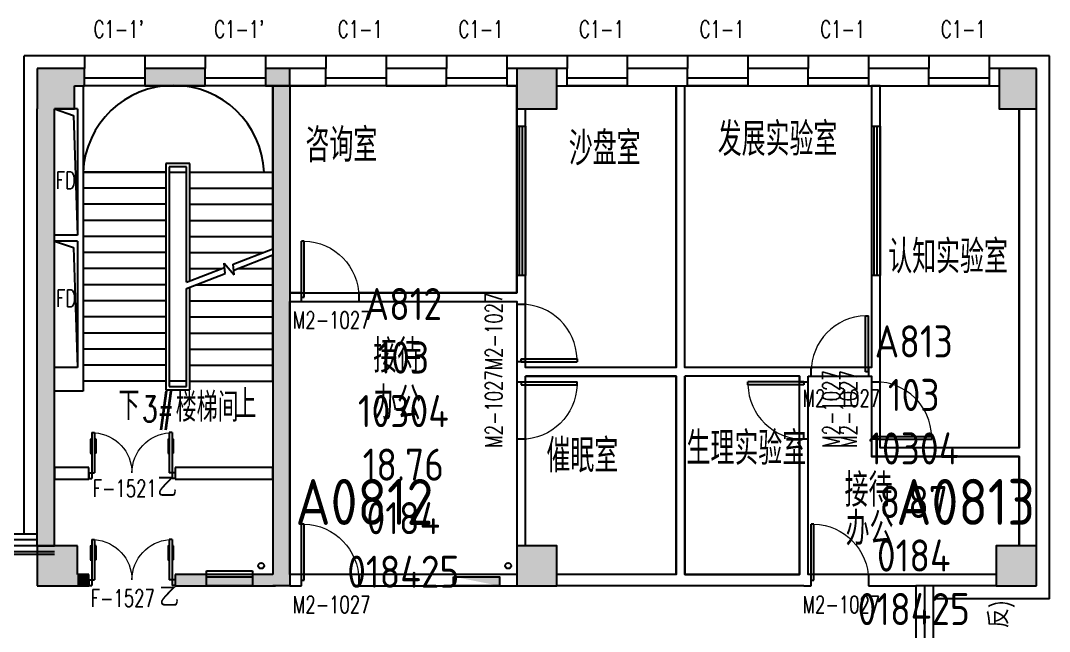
# Model space of a CAD drawing. Extents: x 1136392 to 1212190, y 313528 to 416301.
# Drawn here: x 1193663 to 1211578, y 405673 to 416301 of the extents above; entities that cross this region are included whole.
import ezdxf

# ---------------------------------------------------------------- set-up
doc = ezdxf.new("R2010")
doc.units = 0
doc.header["$LTSCALE"] = 1000
doc.header["$MEASUREMENT"] = 0
for name, color, linetype in [('body', 30, 'Continuous'), ('name', 1, 'Continuous'), ('RM', 4, 'Continuous'), ('RM$', 5, 'Continuous'), ('RM$TXT', 5, 'Continuous'), ('消防', 222, 'Continuous')]:
    doc.layers.add(name, color=color, linetype=linetype)
doc.styles.add('-宋体', font='GBENOR.shx', dxfattribs={"bigfont": 'GBCBIG.shx'})
doc.styles.add('_TCH_DIM', font='SIMPLEX', dxfattribs={"bigfont": 'GBCBIG'})
doc.styles.add('_TCH_WINDOW', font='txt.shx', dxfattribs={"height": 3.5, "bigfont": 'hztxt.shx'})
doc.styles.get("Standard").update_dxf_attribs({"font": 'gbenor.shx', "bigfont": 'gbcbig.shx'})

# ---------------------------------------------------------------- blocks, each defined once
blk = doc.blocks.new('cde')
at = {"layer": '消防'}
blk.add_hatch(color=256, dxfattribs=at).paths.add_polyline_path([(-873426.7166632321, -271674.3896962288), (-874226.7166632321, -271674.3896962288), (-873426.7166632321, -271834.3896962288)])
blk.add_lwpolyline([(-874226.7166632321, -271674.3896962288), (-873426.7166632321, -271674.3896962288), (-873426.7166632321, -271834.3896962288), (-874226.7166632321, -271834.3896962288)], close=True, dxfattribs=at)
blk = doc.blocks.new('$WINLIB2D$00000004')
for p, q in [((-0.5, 0.5), (0.5, 0.5)), ((-0.5, 0.2405796575893152), (0.5, 0.2405796575893152)), ((-0.4999999999999999, -0.5), (0.5, -0.5))]:
    blk.add_line(p, q)
blk = doc.blocks.new('$DorLib2D$00000011')
at = {"lineweight": 13}
for p, q in [((-0.4833333268732257, 0.3962051976975873), (-0.4833333268732233, 0.2345635206386193)), ((-0.41666666020649, 0.3962051976975873), (-0.41666666020649, 0.2345635206386193)), ((0.4166666731276766, 0.3962051976975873), (0.4166666731276741, 0.2345635206386193)), ((0.4833333397944098, 0.3962051976975873), (0.4833333397944074, 0.2345635206386193))]:
    blk.add_line(p, q, dxfattribs=at)
for p, q in [((-0.4833333268732257, 0.3962051976975873), (-0.466666660206538, 0.3962051976975872)), ((-0.4666666602065375, 0.4708801651422996), (-0.46666666020654, -0.06245316819156697)), ((-0.4666666602065375, 0.4708801651422996), (-0.4333333268731733, 0.4708801651422999)), ((-0.4333333268731733, 0.4708801651422999), (-0.4333333268731709, 0.004213498475166344)), ((-0.41666666020649, 0.3962051976975873), (-0.4333333268731729, 0.3962051976975873)), ((0.4166666731276766, 0.3962051976975873), (0.4333333397943595, 0.3962051976975873)), ((0.4333333397943598, 0.4708801651422999), (0.4333333397943574, 0.004213498475166344)), ((0.4666666731277241, 0.4708801651422996), (0.4333333397943598, 0.4708801651422999)), ((0.4666666731277241, 0.4708801651422996), (0.4666666731277265, -0.06245316819156697)), ((0.4833333397944098, 0.3962051976975873), (0.4666666731277244, 0.3962051976975872)), ((-0.4833333268732233, 0.2345635206386193), (-0.4666666602065386, 0.2345635206386192)), ((-0.41666666020649, 0.2345635206386193), (-0.4333333268731721, 0.2345635206386192)), ((0.4166666731276741, 0.2345635206386193), (0.4333333397943586, 0.2345635206386192)), ((0.4833333397944074, 0.2345635206386193), (0.4666666731277251, 0.2345635206386192)), ((-0.4999999935399067, 0.004213498475166344), (-0.4333333268731709, 0.004213498475166344)), ((-0.4999999935399042, 0.004213498475176044), (-0.4999999935399067, -0.06245316819156697)), ((0.5000000064610932, 0.004213498475166344), (0.4333333397943574, 0.004213498475166344)), ((0.5000000064610907, 0.004213498475176044), (0.5000000064610932, -0.06245316819156697)), ((-0.4999999935399067, -0.06245316819156697), (-0.46666666020654, -0.06245316819156697)), ((0.5000000064610932, -0.06245316819156697), (0.4666666731277265, -0.06245316819156697))]:
    blk.add_line(p, q)
for centre, start, end in [((-0.46666666020654, 0.004213498475166344), 0, 85.90395624184767), ((0.4666666731277265, 0.004213498475166344), 94.09604375815232, 180)]:
    blk.add_arc(centre, 0.4666666666671332, start, end, dxfattribs=at)
blk = doc.blocks.new('$DorLib2D$00000001')
for p, q in [((0.45, 0.9750000000000001), (0.5000000000000002, 0.9750000000000001)), ((0.45, 0), (0.45, 0.9750000000000001)), ((0.5, 0), (0.5, 0.9750000000000001)), ((0.5, 0), (0.45, 0))]:
    blk.add_line(p, q)
at = {"lineweight": 13}
blk.add_arc((0.475, 0), 0.975, 91.4692835813538, 180, dxfattribs=at)
blk = doc.blocks.new('$TCHSYS$WIN2D')
for p, q in [((-0.5, 0.5), (0.5, 0.5)), ((0.5, 0.1666666666666666), (-0.5, 0.1666666666666666)), ((0.5, -0.1666666666666667), (-0.5, -0.1666666666666667)), ((-0.4999999999999999, -0.5), (0.5, -0.5))]:
    blk.add_line(p, q)

msp = doc.modelspace()

# ---------------------------------------------------------------- hatches: boundary and pattern name
at = {"layer": 'body'}
for points in [[(1193953.254588115, 414764.506724012), (1194603.25458815, 414764.5067240145), (1194603.25458815, 415464.5067240034), (1193953.254588115, 415464.506724012)], [(1194603.25458815, 415464.5067240034), (1194603.25458815, 415164.506724116), (1194778.254588216, 415164.5067241198), (1194778.254588216, 415464.5067241026)], [(1196878.254588165, 415464.5067241026), (1195828.254588165, 415464.5067241026), (1195828.254588165, 415164.5067241198), (1196878.254588165, 415164.5067241198)], [(1198353.25458793, 415464.5067241086), (1197928.254588114, 415464.5067241026), (1197928.254588114, 415164.5067241198), (1198353.25458793, 415164.5067241086)], [(1202303.254588115, 414764.5067240116), (1203003.254588115, 414764.5067240116), (1203003.254588115, 415464.5067240116), (1202303.254588115, 415464.5067240116)], [(1210703.254588166, 414764.5067240116), (1211353.254588116, 414764.5067240116), (1211353.254588116, 415464.5067240119), (1210703.254588166, 415464.5067240119)], [(1198053.254587931, 415164.4989113268), (1198053.254587933, 406664.4989113233), (1198169.9212546, 406597.832244563), (1198353.254587933, 406664.4989110468), (1198353.254587931, 415164.4989113268)], [(1194253.254588096, 414764.5067240131), (1193953.254588096, 414764.506724012), (1193953.254588016, 407164.5067241104), (1194253.254588017, 407164.5067241104)], [(1193953.254588009, 406464.4989112295), (1194653.254588009, 406464.4989112295), (1194653.254588009, 407164.4989112295), (1193953.254588009, 407164.4989112295)], [(1202303.254588009, 406464.4989112295), (1203003.254588009, 406464.4989112295), (1203003.254588009, 407164.4989112295), (1202303.254588009, 407164.4989112295)], [(1210653.285838115, 406464.5067240119), (1211353.254588116, 406464.5067240119), (1211353.254588116, 407164.5067240116), (1210653.285838115, 407164.5067240116)], [(1194653.254588009, 406664.4989113168), (1194653.254588009, 406464.4989113205), (1194852.998906021, 406464.4989113235), (1194852.998906021, 406664.4989113124)], [(1198053.254587933, 406664.4989113233), (1196352.998905945, 406664.4989113142), (1196352.998905945, 406464.4989113235), (1198103.254587933, 406464.498911319), (1198169.9212546, 406597.832244563)], [(1198053.254588161, 406464.4989116539), (1198353.254587751, 406664.4989110468), (1198169.9212546, 406597.8322445631), (1198103.254587933, 406464.498911319)], [(1198353.254587751, 406664.4989110468), (1198053.254588161, 406464.4989116539), (1198353.254587931, 406464.4989113177)]]:
    msp.add_hatch(color=256, dxfattribs=at).paths.add_polyline_path(points)

# ---------------------------------------------------------------- linework, layer by layer
for p, q in [((1194778.254588216, 415689.5067241192), (1193728.254588106, 415689.5067241121)), ((1193728.254588018, 407364.506724106), (1193728.254588106, 415689.5067241121)), ((1194778.254588216, 415689.5067241192), (1194778.254588216, 415464.5067241086)), ((1196878.254588165, 415689.5067241177), (1195828.254588165, 415689.5067241184)), ((1195828.254588165, 415689.5067241184), (1195828.254588165, 415464.5067241086)), ((1196878.254588165, 415689.5067241177), (1196878.254588165, 415464.5067241086)), ((1198353.25458793, 415689.5067241086), (1197928.254588115, 415689.5067241169)), ((1197928.254588115, 415689.5067241169), (1197928.254588115, 415464.5067241086)), ((1198978.254588165, 415689.5067241067), (1198353.25458793, 415689.5067241086)), ((1198978.254588165, 415689.5067241067), (1198978.254588165, 415464.5067241086)), ((1201078.254588114, 415689.5067241067), (1200028.254588165, 415689.5067241067)), ((1200028.254588165, 415689.5067241067), (1200028.254588165, 415464.5067241086)), ((1201078.254588114, 415689.5067241067), (1201078.254588114, 415464.5067241086)), ((1202653.254588103, 415689.5067241086), (1202128.254588165, 415689.5067241067)), ((1202128.254588165, 415689.5067241067), (1202128.254588166, 415464.5067241086)), ((1203178.254588216, 415689.5067241073), (1202653.254588103, 415689.5067241086)), ((1203178.254588216, 415689.5067241073), (1203178.254588216, 415464.5067241083)), ((1205278.254588114, 415689.5067241077), (1204228.254588216, 415689.5067241075)), ((1204228.254588216, 415689.5067241075), (1204228.254588216, 415464.5067241077)), ((1205278.254588114, 415689.5067241077), (1205278.254588114, 415464.506724107)), ((1207378.254588165, 415689.5067241081), (1206328.254588165, 415689.5067241078)), ((1206328.254588165, 415689.5067241078), (1206328.254588165, 415464.5067241064)), ((1207378.254588165, 415689.5067241081), (1207378.254588165, 415464.5067241058)), ((1209478.254588114, 415689.5067241085), (1208428.254588165, 415689.5067241083)), ((1208428.254588165, 415689.5067241083), (1208428.254588165, 415464.5067241052)), ((1209478.254588114, 415689.5067241085), (1209478.254588114, 415464.5067241045)), ((1211578.254588099, 415689.5067241103), (1210528.254588165, 415689.5067241088)), ((1210528.254588165, 415689.5067241088), (1210528.254588165, 415464.5067241039)), ((1211578.254588104, 408789.840464012), (1211578.254588099, 415689.5067241103)), ((1194603.25458815, 415464.5067240034), (1193953.254588115, 415464.506724012)), ((1193953.254588115, 415464.506724012), (1193953.254588115, 414764.506724012)), ((1194778.254588216, 415464.5067241026), (1194603.254588164, 415464.506724165)), ((1194778.254588216, 415164.5067241198), (1194778.254588216, 415464.5067241026)), ((1196878.254588165, 415464.5067241026), (1195828.254588165, 415464.5067241026)), ((1195828.254588165, 415464.5067241026), (1195828.254588165, 415164.5067241198)), ((1196878.254588165, 415164.5067241198), (1196878.254588165, 415464.5067241026)), ((1198353.25458793, 415464.5067241086), (1197928.254588114, 415464.5067241026)), ((1197928.254588114, 415464.5067241026), (1197928.254588114, 415164.5067241198)), ((1198978.254588165, 415464.5067241158), (1198353.25458793, 415464.5067241086)), ((1198353.25458793, 415164.5067241086), (1198353.25458793, 415464.5067241086)), ((1198978.254588165, 415164.5067240995), (1198978.254588165, 415464.5067241158)), ((1201078.254588114, 415464.5067241158), (1200028.254588165, 415464.5067241158)), ((1200028.254588165, 415464.5067241158), (1200028.254588165, 415164.5067240995)), ((1201078.254588114, 415164.5067240995), (1201078.254588114, 415464.5067241158)), ((1202303.254588187, 415464.5067241127), (1202128.254588165, 415464.5067241158)), ((1202128.254588165, 415464.5067241158), (1202128.254588165, 415164.5067240995)), ((1203003.254588115, 415464.5067240116), (1202303.254588115, 415464.5067240116)), ((1202303.254588115, 415464.5067240116), (1202303.254588115, 414764.5067240116)), ((1203178.254588216, 415464.5067241039), (1203003.2545881, 415464.506724029)), ((1203003.254588115, 414764.5067240116), (1203003.254588115, 415464.5067240116)), ((1203178.254588216, 415164.5067241079), (1203178.254588216, 415464.5067241039)), ((1205278.254588115, 415464.5067241026), (1204228.254588216, 415464.5067241032)), ((1204228.254588216, 415464.5067241032), (1204228.254588216, 415164.5067241081)), ((1205278.254588115, 415164.5067241083), (1205278.254588115, 415464.5067241026)), ((1207378.254588165, 415464.5067241013), (1206328.254588165, 415464.506724102)), ((1206328.254588165, 415464.506724102), (1206328.254588165, 415164.5067241085)), ((1207378.254588165, 415164.5067241088), (1207378.254588165, 415464.5067241013)), ((1209478.254588114, 415464.5067241001), (1208428.254588165, 415464.5067241007)), ((1208428.254588165, 415464.5067241007), (1208428.254588165, 415164.5067241091)), ((1209478.254588114, 415164.5067241093), (1209478.254588114, 415464.5067241001)), ((1210703.254588133, 415464.5067241461), (1210528.254588165, 415464.5067240995)), ((1210528.254588165, 415464.5067240995), (1210528.254588165, 415164.5067241095)), ((1211353.254588116, 415464.5067240119), (1210703.254588166, 415464.5067240119)), ((1210703.254588166, 415464.5067240119), (1210703.254588166, 414764.5067240116)), ((1211353.254588116, 414764.5067240116), (1211353.254588116, 415464.5067240119)), ((1194603.254588164, 415164.5067241228), (1194778.254588216, 415164.5067241198)), ((1194603.25458815, 414764.5067240145), (1194603.254588164, 415164.5067241217)), ((1198053.25458793, 415164.5067241105), (1194753.25458793, 415164.5067241093)), ((1194753.25458793, 415164.5067241093), (1194753.25458793, 413664.5067241093)), ((1195828.254588165, 415164.5067241198), (1196878.254588165, 415164.5067241198)), ((1197928.254588114, 415164.5067241198), (1198353.25458793, 415164.5067241086)), ((1198053.25458793, 413664.5067241105), (1198053.25458793, 415164.5067241105)), ((1198053.254587931, 415164.4989113268), (1198053.254587933, 406664.4989113233)), ((1198353.254587931, 415164.4989113268), (1198053.254587931, 415164.4989113268)), ((1198353.25458793, 415164.5067241086), (1198978.254588165, 415164.5067240995)), ((1198353.254587931, 415164.4989113268), (1198353.254587933, 406664.4989110468)), ((1200028.254588165, 415164.5067240995), (1201078.254588114, 415164.5067240995)), ((1202128.254588165, 415164.5067240995), (1202303.254588187, 415164.506724083)), ((1203003.2545881, 415164.5067241124), (1203178.254588216, 415164.5067241079)), ((1204228.254588216, 415164.5067241081), (1205278.254588115, 415164.5067241083)), ((1205078.254588141, 410264.5067239418), (1205078.254588178, 415164.5067241086)), ((1205078.254588178, 415164.5067241086), (1205228.254588178, 415164.5067241074)), ((1205228.254588136, 410264.5067239387), (1205228.254588178, 415164.5067241074)), ((1206328.254588165, 415164.5067241085), (1207378.254588165, 415164.5067241088)), ((1208428.254588165, 415164.5067241091), (1209478.254588114, 415164.5067241093)), ((1208478.254588153, 415164.5067241111), (1208478.254588144, 414464.5067239416)), ((1208628.254588153, 415164.5067241107), (1208478.254588153, 415164.5067241111)), ((1208628.25458815, 414464.5067239412), (1208628.254588153, 415164.5067241107)), ((1210528.254588165, 415164.5067241095), (1210703.254588133, 415164.5067241146)), ((1193953.254588016, 407164.5067241104), (1193953.254588093, 414764.5067239869)), ((1194253.254588095, 414764.5067239879), (1194603.25458815, 414764.5067240145)), ((1194253.254588017, 407164.5067241104), (1194253.2545881, 414764.506723988)), ((1194653.254588009, 414764.4989115351), (1194253.254588023, 414764.4989115351)), ((1194653.254588009, 414764.498911535), (1194253.254588023, 414764.498911535)), ((1194653.254588009, 414764.5067241068), (1194653.16854128, 413829.5067241068)), ((1202303.254588115, 414764.5067240116), (1203003.254588115, 414764.5067240116)), ((1202303.254588114, 414764.5067240688), (1202303.254588123, 414464.5067239656)), ((1202453.254588119, 414464.5067239644), (1202453.254588099, 414764.5067240688)), ((1210703.254588166, 414764.5067240116), (1211353.254588116, 414764.5067240116)), ((1211053.254588107, 408864.840464043), (1211053.254588105, 414764.5067239546)), ((1211353.254588104, 408789.840464012), (1211353.254588107, 414764.5067239545)), ((1202303.254588123, 414464.5067239656), (1202453.254588119, 414464.5067239644)), ((1208478.254588144, 414464.5067239416), (1208628.25458815, 414464.5067239412)), ((1194653.16854128, 413829.5067241068), (1194653.254588009, 412564.498911535)), ((1194753.25458793, 413664.5067241093), (1194753.254587932, 410024.5067241093)), ((1196193.254587931, 413664.5067240912), (1194753.25458793, 413664.5067241093)), ((1194753.25458793, 413664.5067241093), (1196193.254587931, 413664.5067241258)), ((1196613.254587933, 413814.5067240876), (1196193.254587933, 413814.5067240874)), ((1196193.254587933, 413814.5067240874), (1196193.254587934, 409874.5067240874)), ((1196553.254587933, 413754.5067240876), (1196253.254587933, 413754.5067240874)), ((1196253.254587933, 413754.5067240874), (1196253.254587934, 409934.5067240874)), ((1196253.25458793, 413664.5067241098), (1196253.254587932, 410024.5067241098)), ((1196253.254587935, 413664.5067241258), (1196553.254587935, 413664.5067241104)), ((1196553.254587936, 411746.7102436647), (1196553.254587933, 413754.5067240876)), ((1196553.254587942, 411746.7102436672), (1196553.25458793, 413664.5067241099)), ((1196613.254587932, 411770.0253457074), (1196613.254587933, 413814.5067240876)), ((1196613.254587931, 413664.5067241321), (1198053.25458793, 413664.5067241105)), ((1196613.254587931, 413664.5067241105), (1198053.25458793, 413664.5067241105)), ((1198053.254587942, 412329.5877947083), (1198053.25458793, 413664.5067241105)), ((1196193.254587931, 413384.5067240912), (1194753.25458793, 413384.5067241093)), ((1196613.254587931, 413384.5067241321), (1198053.25458793, 413384.5067241105)), ((1196193.254587931, 413104.5067240912), (1194753.25458793, 413104.5067241093)), ((1196613.254587931, 413104.5067240914), (1198053.25458793, 413104.5067241105)), ((1196193.254587931, 412824.5067240912), (1194753.25458793, 412824.5067241093)), ((1196613.254587931, 412824.5067241321), (1198053.25458793, 412824.5067241105)), ((1194653.254588009, 412564.498911535), (1194253.254588023, 412564.498911535)), ((1194653.254588009, 412464.498911535), (1194253.254588023, 412464.498911535)), ((1194653.116708049, 412464.498911535), (1194653.082494551, 411629.5067241068)), ((1196193.254587931, 412544.506724132), (1194753.254587931, 412544.5067241093)), ((1196613.254587931, 412544.5067240914), (1198053.254587931, 412544.5067241105)), ((1196193.254587931, 412264.5067240912), (1194753.254587931, 412264.5067241093)), ((1196613.254587931, 412264.5067240914), (1197885.772402903, 412264.5067241424)), ((1197362.768587176, 412061.2752686294), (1198053.254587942, 412329.5877947061)), ((1197374.013057736, 411958.3601114551), (1198053.254587942, 412222.3032045742)), ((1198053.254587932, 410024.5067241105), (1198053.254587942, 412222.3032045651)), ((1197225.139294195, 411900.5099949837), (1197205.759274876, 412077.8858648883)), ((1197205.759274876, 412077.8858648883), (1197383.053610481, 411875.6163388594)), ((1197383.053610481, 411875.6163388594), (1197362.768587176, 412061.2752686294)), ((1196193.254587932, 411984.506724132), (1194753.254587931, 411984.5067241093)), ((1196553.254587942, 411746.710243664), (1197213.894823635, 412003.4251521577)), ((1196553.254587942, 411639.4256535354), (1197225.139294195, 411900.5099949837)), ((1196613.254587932, 411984.5067240914), (1197165.209397249, 411984.5067240903)), ((1197441.299778426, 411984.506724094), (1198053.254587931, 411984.5067241105)), ((1202453.2545881, 411864.5067239645), (1202303.254588094, 411864.5067239656)), ((1202303.254588094, 411864.5067239656), (1202303.254588075, 411564.5067238379)), ((1202453.254588087, 411489.5067238276), (1202453.2545881, 411864.5067239645)), ((1208628.254588143, 411864.5067239412), (1208478.254588141, 411864.5067239415)), ((1208478.254588141, 411864.5067239415), (1208478.254588148, 410264.5067238525)), ((1208628.254588141, 410189.5067238326), (1208628.254588143, 411864.5067239412)), ((1196193.254587932, 411704.5067240912), (1194753.254587931, 411704.5067241093)), ((1196720.736772817, 411704.5067241085), (1198053.254587931, 411704.5067241105)), ((1194653.082494551, 411629.5067241068), (1194653.044286248, 410264.498911535)), ((1196553.254587932, 410024.5067241099), (1196553.254587942, 411639.425653598)), ((1196553.254587934, 409934.5067240876), (1196553.254587936, 411639.4256535957)), ((1196613.254587934, 409874.5067240876), (1196613.254587932, 411662.7407556363)), ((1198553.254588562, 411564.506724152), (1198353.254587934, 411564.5067241725)), ((1198353.254587934, 411564.5067241725), (1198353.254587921, 411414.5067241725)), ((1198553.254588549, 411414.5067241669), (1198553.254588562, 411564.506724152)), ((1202303.254588075, 411564.5067238379), (1199553.254588562, 411564.5067240672)), ((1199553.254588562, 411564.5067240672), (1199553.254588549, 411414.5067240798)), ((1196193.254587932, 411424.506724132), (1194753.254587931, 411424.5067241093)), ((1196613.254587932, 411424.5067240914), (1198053.254587931, 411424.5067241105)), ((1198353.254587921, 411414.5067241725), (1198553.254588549, 411414.5067241669)), ((1199553.254588549, 411414.5067240798), (1202303.254588087, 411414.5067238287)), ((1202303.254588087, 411414.5067238287), (1202303.254588079, 411364.1729842399)), ((1202303.254588079, 411364.1729842399), (1202453.254588099, 411364.1729842387)), ((1202453.254588099, 411364.1729842387), (1202453.254588087, 411489.5067238276)), ((1196193.254587932, 411144.506724132), (1194753.254587931, 411144.5067241093)), ((1196613.254587932, 411144.5067240914), (1198053.254587931, 411144.5067241105)), ((1196193.254587932, 410864.506724132), (1194753.254587931, 410864.5067241093)), ((1196613.254587932, 410864.5067241321), (1198053.254587931, 410864.5067241105)), ((1196193.254587932, 410584.506724132), (1194753.254587931, 410584.5067241093)), ((1196613.254587932, 410584.5067240914), (1198053.254587931, 410584.5067241105)), ((1194653.254588009, 410264.498911535), (1194253.254588023, 410264.498911535)), ((1196193.254587932, 410304.5067240912), (1194753.254587932, 410304.5067241093)), ((1196613.254587932, 410304.5067241321), (1198053.254587932, 410304.5067241105)), ((1202453.254588085, 410364.1729843404), (1202303.254588071, 410364.1729843416)), ((1202303.254588071, 410364.1729843416), (1202303.254588077, 410189.5067241631)), ((1202453.25458807, 410264.5067240754), (1202453.254588085, 410364.1729843404)), ((1205078.254588141, 410264.5067239418), (1202453.25458807, 410264.5067240754)), ((1207303.254588118, 410264.5067238763), (1205228.254588136, 410264.5067239387)), ((1207428.254587998, 410264.5067238777), (1207303.254588118, 410264.5067238763)), ((1207428.254587993, 410114.5067238518), (1207428.254587998, 410264.5067238777)), ((1208478.254588148, 410264.5067238525), (1208428.254587998, 410264.5067238575)), ((1208428.254587998, 410264.5067238575), (1208428.254587993, 410114.5067238169)), ((1202303.254588077, 410189.5067241631), (1202303.254588064, 410014.8404640264)), ((1202453.254588081, 410014.8404640253), (1202453.254588084, 410114.5067241008)), ((1205078.254588134, 410114.5067239672), (1202453.254588084, 410114.5067241008)), ((1205078.254588107, 406664.5067240986), (1205078.254588134, 410114.5067239672)), ((1205228.254588119, 406664.5067240998), (1205228.254588146, 410114.5067239371)), ((1207228.254588121, 410114.5067238673), (1205228.254588146, 410114.5067239371)), ((1207228.254588121, 410114.5067238673), (1207228.254588117, 410014.8404639891)), ((1207378.25458812, 410114.5067238908), (1207428.254587993, 410114.5067238518)), ((1207378.254588119, 410014.840463988), (1207378.25458812, 410114.5067238908)), ((1208428.254587993, 410114.5067238169), (1208478.254588146, 410114.5067238525)), ((1208478.254588146, 410114.5067238525), (1208478.254588144, 410014.8404639944)), ((1208628.254588169, 410014.8404639957), (1208628.254588141, 410189.5067238335)), ((1194753.254587932, 410024.5067241093), (1194753.254587938, 409854.506724117)), ((1196193.254587932, 410024.506724132), (1194753.254587932, 410024.5067241093)), ((1196553.254587932, 410024.5067241099), (1196253.254587932, 410024.5067241098)), ((1196253.254587934, 409934.5067240874), (1196553.254587934, 409934.5067240876)), ((1196613.254587932, 410024.5067240914), (1198053.254587932, 410024.5067241105)), ((1202303.254588064, 410014.8404640264), (1202453.254588081, 410014.8404640253)), ((1207228.254588117, 410014.8404639891), (1207378.254588119, 410014.840463988)), ((1208478.254588144, 410014.8404639944), (1208628.254588169, 410014.8404639957)), ((1194753.254587932, 409854.506724117), (1194253.254588023, 409854.5067241165)), ((1196193.254587934, 409874.5067240874), (1196613.254587934, 409874.5067240876)), ((1202453.254588071, 409014.8404640252), (1202303.254588056, 409014.8404640264)), ((1202303.254588056, 409014.8404640264), (1202303.254588044, 407164.49891122)), ((1202453.254588067, 407164.49891122), (1202453.254588071, 409014.8404640252)), ((1207378.254588111, 409014.8404640896), (1207228.25458811, 409014.8404640908)), ((1207228.25458811, 409014.8404640908), (1207228.254588094, 406664.5067240984)), ((1207378.254588093, 406664.5067240894), (1207378.254588111, 409014.8404640896)), ((1208628.254588194, 409014.8404640974), (1208478.254588153, 409014.8404640961)), ((1208478.254588153, 409014.8404640961), (1208478.254588159, 408714.8404642392)), ((1208628.254588175, 408864.8404642281), (1208628.254588194, 409014.8404640974)), ((1211053.254588107, 408864.840464043), (1208628.254588175, 408864.8404642281)), ((1211053.254588105, 408714.8404640425), (1208478.254588159, 408714.8404642392)), ((1211053.254588103, 407164.5067240499), (1211053.254588105, 408714.8404640425)), ((1211353.254588093, 407164.5067240499), (1211353.254588104, 408789.840464012)), ((1211578.254588128, 406239.5067241022), (1211578.254588104, 408789.840464012)), ((1194852.998906021, 408524.4989115309), (1194253.254588032, 408524.498911537)), ((1194253.254588032, 408524.498911537), (1194253.254588032, 408324.498911537)), ((1194852.998906021, 408324.4989115256), (1194852.998906021, 408524.4989115309)), ((1198053.254587931, 408524.498911537), (1196352.998906021, 408524.4989115309)), ((1196352.998906021, 408524.4989115309), (1196352.998906021, 408324.4989115256)), ((1198053.254587931, 408324.498911537), (1198053.254587931, 408524.498911537)), ((1194253.254588032, 408324.498911537), (1194852.998906021, 408324.4989115256)), ((1196352.998906021, 408324.4989115256), (1198053.254587931, 408324.498911537)), ((1193953.254588018, 407364.506724106), (1179853.254588018, 407364.506724106)), ((1193953.254588017, 407264.5067241061), (1179853.254588017, 407264.5067241061)), ((1193953.254588016, 407164.5067241104), (1179853.254588016, 407164.5067241104)), ((1179853.254588086, 407064.5067242), (1194253.254588087, 407064.5067241949)), ((1193953.254588016, 407164.5067241104), (1194253.254588017, 407164.5067241104)), ((1194653.254588009, 407164.4989112295), (1193953.254588009, 407164.4989112295)), ((1193953.254588009, 407164.4989112295), (1193953.254588009, 406464.4989112295)), ((1194653.254588013, 406664.4989113142), (1194653.254588009, 407164.4989112295)), ((1203003.254588009, 407164.4989112295), (1202303.254588009, 407164.4989112295)), ((1202303.254588009, 407164.4989112295), (1202303.254588009, 406464.4989112295)), ((1203003.254588009, 406464.4989112295), (1203003.254588009, 407164.4989112295)), ((1211353.254588116, 407164.5067240116), (1210653.285838115, 407164.5067240116)), ((1210653.285838115, 407164.5067240116), (1210653.285838115, 406464.5067240119)), ((1211353.254588116, 406464.5067240119), (1211353.254588116, 407164.5067240116)), ((1179853.254588086, 407014.5067242), (1194253.254588087, 407014.5067241949)), ((1194852.998906021, 406664.4989113124), (1194653.254588013, 406664.4989111557)), ((1194852.998906021, 406464.4989113235), (1194852.998906021, 406664.4989113124)), ((1198053.254587933, 406664.4989113233), (1196352.998905945, 406664.4989113142)), ((1196352.998905945, 406664.4989113142), (1196352.998905945, 406464.4989113235)), ((1198353.254587751, 406664.4989110468), (1198353.254587933, 406664.4989110468)), ((1198353.254587751, 406664.4989110468), (1198353.254587931, 406464.4989113177)), ((1198553.254588105, 406664.4989113175), (1198353.254587931, 406664.4989113274)), ((1198353.254587931, 406664.4989113274), (1198353.254587931, 406464.4989113274)), ((1198553.254588104, 406464.4989113369), (1198553.254588105, 406664.4989113175)), ((1202303.254588009, 406664.4989113226), (1199553.254588105, 406664.4989113163)), ((1199553.254588105, 406664.4989113163), (1199553.254588104, 406464.4989113357)), ((1205078.254588107, 406664.5067240986), (1203003.254588013, 406664.5067241014)), ((1207228.254588094, 406664.5067240984), (1205228.254588119, 406664.5067240998)), ((1207428.25458802, 406664.5067240861), (1207378.254588093, 406664.5067240894)), ((1207428.25458802, 406464.5067240927), (1207428.25458802, 406664.5067240861)), ((1209253.25458812, 406664.5067240982), (1208428.25458802, 406664.5067240908)), ((1208428.25458802, 406664.5067240908), (1208428.25458802, 406464.506724092)), ((1210653.285838154, 406664.5067240971), (1209253.25458812, 406664.5067240982)), ((1193953.254588009, 406464.4989112295), (1194653.254588009, 406464.4989112295)), ((1194653.254588013, 406464.4989114703), (1194852.998906021, 406464.4989113235)), ((1196352.998905945, 406464.4989113235), (1198103.254587933, 406464.498911319)), ((1198053.254588161, 406464.4989116539), (1198103.254587933, 406464.498911319)), ((1198053.254588161, 406464.4989116539), (1198053.254587931, 406464.4989113177)), ((1198353.254587931, 406464.4989113177), (1198053.254587931, 406464.4989113177)), ((1198353.254587931, 406464.4989113274), (1198553.254588104, 406464.4989113369)), ((1199553.254588104, 406464.4989113357), (1202303.254588008, 406464.4989113226)), ((1202303.254588009, 406464.4989112295), (1203003.254588009, 406464.4989112295)), ((1205153.254588112, 406464.506724101), (1203003.254588013, 406464.5067241006)), ((1207303.254588088, 406464.5067240995), (1205153.254588112, 406464.506724101)), ((1207303.254588088, 406464.5067240995), (1207428.25458802, 406464.5067240927)), ((1208428.25458802, 406464.506724092), (1209253.25458812, 406464.5067240982)), ((1210653.285838154, 406464.5067241153), (1209253.25458812, 406464.5067240982)), ((1209253.25458814, 406464.5067240915), (1209253.25458814, 404064.5067241656)), ((1209403.254588119, 406464.5067240914), (1209403.254588119, 404064.5067241656)), ((1209553.254588121, 406464.5067240913), (1209553.254588121, 404064.5067241656)), ((1210653.285838115, 406464.5067240119), (1211353.254588116, 406464.5067240119)), ((1211578.254588128, 406239.5067241022), (1209553.254588121, 406239.5067241035))]:
    msp.add_line(p, q, dxfattribs=at)
at = {"layer": 'body', "linetype": 'Continuous'}
for p, q in [((1194253.254588023, 414764.498911535), (1194586.291136937, 414651.8633155181)), ((1194586.291136937, 414651.8633155181), (1194653.254588009, 412564.498911535)), ((1194253.254588742, 412464.498911535), (1194586.291137656, 412351.8633155181)), ((1194586.291137656, 412351.8633155181), (1194653.254588728, 410264.498911535))]:
    msp.add_line(p, q, dxfattribs=at)
for points in [[(1195511.899321707, 410024.5067241102, 0, 0, 0), (1195511.899321707, 414352.8735673388, 0, 0, 0), (1197661.899321707, 414352.8735673388, 0, 0, 0), (1197661.899321707, 411966.9962605182, 120, 0, 0), (1197661.899321707, 411516.9962605182, 0, 0, 0)], [(1197561.899321708, 410146.0727806613, 0, 0, 0), (1197561.899321708, 410676.0727806613, 120, 0, 0), (1197561.899321708, 411126.0727806613, 0, 0, 0)]]:
    msp.add_lwpolyline(points, format="xyseb", dxfattribs=at)
msp.add_arc((1196328.254587928, 413597.5324346938), 1576.423342710419, 2.434942026018851, 177.5650579739812, dxfattribs=at)
at = {"layer": 'RM'}
for points in [[(1198353.253162689, 415164.4984304009), (1198353.253162692, 411564.5062432467), (1202303.253162834, 411564.506242912), (1202303.253162834, 415164.5062431828)], [(1202453.253162857, 414764.5062430858), (1203003.253162874, 414764.5062430858), (1203003.253162874, 415164.5062431866), (1205078.253162936, 415164.5062431824), (1205078.253162899, 410264.506243016), (1202453.253162829, 410264.5062431496)], [(1205228.253162936, 415164.5062431816), (1208478.253162912, 415164.5062431832), (1208478.253162906, 410264.5062429267), (1205228.253162894, 410264.5062430129)], [(1208628.253162912, 415164.5062431833), (1210703.253162924, 415164.5062431887), (1210703.253162924, 414764.5062430858), (1211053.253162863, 414764.5062430858), (1211053.253162865, 408864.8399831171), (1208628.253162952, 408864.8399831171)], [(1202453.253162843, 410114.506243175), (1205078.253162892, 410114.5062430414), (1205078.253162866, 406664.5062431727), (1203003.253162771, 406664.5062431756), (1203003.253162767, 407164.4984303037), (1202453.253162825, 407164.4984303037)], [(1205228.253162904, 410114.5062430113), (1205228.253162878, 406664.506243174), (1207228.253162853, 406664.5062431726), (1207228.253162879, 410114.5062429415)]]:
    msp.add_lwpolyline(points, close=True, dxfattribs=at)
at = {"layer": 'RM$'}
for points in [[(1198353.25316269, 411414.5062432467), (1202303.253162846, 411414.5062429029), (1202303.253162767, 406664.4984303967), (1198353.25316251, 406664.4984304016)], [(1207378.253162878, 410114.506242965), (1208478.253162904, 410114.5062429266), (1208478.253162917, 408714.8399833133), (1211053.253162863, 408714.8399831167), (1211053.253162861, 407164.5062431241), (1210653.284412874, 407164.5062430858), (1210653.284412912, 406664.5062431712), (1207378.253162852, 406664.5062431636)]]:
    msp.add_lwpolyline(points, close=True, dxfattribs=at)
at = {"layer": '消防'}
for p, q in [((1196903.254588641, 406624.5067240165), (1196903.254588641, 406724.5067240165)), ((1196903.254588641, 406724.5067240165), (1197703.254588641, 406724.5067240165)), ((1197703.254588641, 406724.5067240165), (1197703.254588641, 406624.5067240165))]:
    msp.add_line(p, q, dxfattribs=at)
at = {"layer": '消防', "linetype": 'Continuous'}
for centre in [(1197853.254596225, 406814.514536624), (1202153.254588131, 406814.4989141232)]:
    msp.add_circle(centre, 50, dxfattribs=at)

# ---------------------------------------------------------------- block references
at = {"layer": 'body'}
ref = msp.add_blockref('$WINLIB2D$00000004', (1195303.254588182, 415427.0067241086), dxfattribs=dict(at, xscale=1050, yscale=525, zscale=1050, rotation=180))
ref.add_attrib('A', "C1-1'", (1194935.75458818, 416003.2567241071), dxfattribs={"height": 297.5, "style": '_TCH_WINDOW', "width": 0.7058823529411765})
ref = msp.add_blockref('$WINLIB2D$00000004', (1197403.254588157, 415427.0067241086), dxfattribs=dict(at, xscale=1050, yscale=525, zscale=1050, rotation=180))
ref.add_attrib('A', "C1-1'", (1197035.754588155, 416003.2567241151), dxfattribs={"height": 297.5, "style": '_TCH_WINDOW', "width": 0.7058823529411765})
ref = msp.add_blockref('$WINLIB2D$00000004', (1199503.254588157, 415427.0067241086), dxfattribs=dict(at, xscale=1050, yscale=525, zscale=1050, rotation=180))
ref.add_attrib('A', 'C1-1', (1199188.254588156, 416003.2567241137), dxfattribs={"height": 297.5, "style": '_TCH_WINDOW', "width": 0.7058823529411765})
ref = msp.add_blockref('$WINLIB2D$00000004', (1201603.254588156, 415427.0067241086), dxfattribs=dict(at, xscale=1050, yscale=525, zscale=1050, rotation=180))
ref.add_attrib('A', 'C1-1', (1201288.254588156, 416003.2567241086), dxfattribs={"height": 297.5, "style": '_TCH_WINDOW', "width": 0.7058823529411765})
ref = msp.add_blockref('$WINLIB2D$00000004', (1203703.254588233, 415427.0067241086), dxfattribs=dict(at, xscale=1050, yscale=525, zscale=1050, rotation=180))
ref.add_attrib('A', 'C1-1', (1203388.254588234, 416003.2567241086), dxfattribs={"height": 297.5, "style": '_TCH_WINDOW', "width": 0.7058823529411765})
ref = msp.add_blockref('$WINLIB2D$00000004', (1205803.254588156, 415427.0067241086), dxfattribs=dict(at, xscale=1050, yscale=525, zscale=1050, rotation=180))
ref.add_attrib('A', 'C1-1', (1205488.254588156, 416003.2567241086), dxfattribs={"height": 297.5, "style": '_TCH_WINDOW', "width": 0.7058823529411765})
ref = msp.add_blockref('$WINLIB2D$00000004', (1207903.254588155, 415427.0067241086), dxfattribs=dict(at, xscale=1050, yscale=525, zscale=1050, rotation=180))
ref.add_attrib('A', 'C1-1', (1207588.254588156, 416003.2567241137), dxfattribs={"height": 297.5, "style": '_TCH_WINDOW', "width": 0.7058823529411765})
ref = msp.add_blockref('$WINLIB2D$00000004', (1210003.254588156, 415427.0067241086), dxfattribs=dict(at, xscale=1050, yscale=525, zscale=1050, rotation=180))
ref.add_attrib('A', 'C1-1', (1209688.254588156, 416003.2567241086), dxfattribs={"height": 297.5, "style": '_TCH_WINDOW', "width": 0.7058823529411765})
for name, p, xscale, yscale, zscale, rotation in [('$TCHSYS$WIN2D', (1202378.2545881, 413164.5067239542), -2600, -150, -2600, 89.99999999956077), ('$TCHSYS$WIN2D', (1208553.254588149, 413164.5067238968), -2600, -150, -2600, 89.99999999986058), ('$DorLib2D$00000011', (1195602.998905981, 406564.498911319), 1500, -1500, 1500, 180)]:
    msp.add_blockref(name, p, dxfattribs=dict(at, xscale=xscale, yscale=yscale, zscale=zscale, rotation=rotation))
ref = msp.add_blockref('$DorLib2D$00000001', (1199053.254588566, 411489.5067241126), dxfattribs=dict(at, xscale=1000, yscale=-1000, zscale=1000, rotation=179.9999999950981))
ref.add_attrib('A', 'M2-1027', (1198405.754588483, 410940.764537052), dxfattribs={"height": 297.5, "rotation": 359.9999999950981, "style": '_TCH_WINDOW', "width": 0.7058823529411765})
ref = msp.add_blockref('$DorLib2D$00000001', (1202378.254588082, 410864.1729842856), dxfattribs=dict(at, xscale=-1000, yscale=-1000, zscale=-1000, rotation=89.99999999955875))
ref.add_attrib('A', 'M2-1027', (1202052.012401013, 410216.6729842196), dxfattribs={"height": 297.5, "rotation": 89.99999999955875, "style": '_TCH_WINDOW', "width": 0.7058823529411765})
ref = msp.add_blockref('$DorLib2D$00000001', (1207928.254588025, 410189.5067238546), dxfattribs=dict(at, xscale=-1000, yscale=-1000, zscale=-1000, rotation=179.9999999980043))
ref.add_attrib('A', 'M2-1027', (1207280.754587989, 409580.9125706176), dxfattribs={"height": 297.5, "rotation": 359.9999999980043, "style": '_TCH_WINDOW', "width": 0.7058823529411765})
ref = msp.add_blockref('$DorLib2D$00000001', (1202378.254588072, 409514.8404640171), dxfattribs=dict(at, xscale=1000, yscale=-1000, zscale=1000, rotation=89.99999999956101))
ref.add_attrib('A', 'M2-1027', (1202052.012401013, 408867.3404640807), dxfattribs={"height": 297.5, "rotation": 89.99999999956101, "style": '_TCH_WINDOW', "width": 0.7058823529411765})
ref = msp.add_blockref('$DorLib2D$00000001', (1207303.25458811, 409514.8404640557), dxfattribs=dict(at, xscale=1000, yscale=1000, zscale=1000, rotation=89.99999999956101))
ref.add_attrib('A', 'M2-1027', (1207926.996775138, 408867.3404641257), dxfattribs={"height": 297.5, "rotation": 89.99999999956101, "style": '_TCH_WINDOW', "width": 0.7058823529411765})
ref = msp.add_blockref('$DorLib2D$00000001', (1208553.254588148, 409514.8404640459), dxfattribs=dict(at, xscale=-1000, yscale=-1000, zscale=-1000, rotation=90.00000000055279))
ref.add_attrib('A', 'M2-1027', (1208227.012401127, 408867.3404641098), dxfattribs={"height": 297.5, "rotation": 90.00000000055279, "style": '_TCH_WINDOW', "width": 0.7058823529411765})
at = {"layer": 'body', "xscale": -1500, "yscale": 1500, "zscale": -1500}
msp.add_blockref('$DorLib2D$00000011', (1195602.998905983, 408424.498911537), dxfattribs=at)
at = {"layer": 'body'}
ref = msp.add_blockref('$DorLib2D$00000001', (1199053.254588105, 406564.4989113253), dxfattribs=dict(at, xscale=1000, yscale=-1000, zscale=-1000, rotation=180.0000000000734))
ref.add_attrib('A', 'M2-1027', (1198405.754588105, 405990.7489113885), dxfattribs={"height": 297.5, "style": '_TCH_WINDOW', "width": 0.7058823529411765})
ref = msp.add_blockref('$DorLib2D$00000001', (1207928.254588032, 406564.4910985528), dxfattribs=dict(at, xscale=-1000, yscale=1000, zscale=1000, rotation=3.996802888650563e-11))
ref.add_attrib('A', 'M2-1027', (1207280.754588032, 405990.7489143186), dxfattribs={"height": 297.5, "style": '_TCH_WINDOW', "width": 0.7058823529411765})
at = {"layer": '消防'}
for p in [(2071129.971251873, 678298.8964202453), (2075429.971246684, 678298.8964202453)]:
    msp.add_blockref('cde', p, dxfattribs=at)

# ---------------------------------------------------------------- texts
at = {"layer": 'body', "style": '_TCH_WINDOW', "width": 0.7058823529411765}
for s, p in [('FD', (1194273.805381106, 413372.2727133508)), ('FD', (1194280.595494445, 411320.0938869023)), ('F-1521', (1194920.361110707, 408011.998911537)), ('F-1527', (1194885.361110705, 406101.998911319))]:
    msp.add_text(s, height=297.5, dxfattribs=at).set_placement(p)
at = {"layer": 'body'}
for s, height, style, p in [('上', 506.3829787234042, '_TCH_DIM', (1197405.516342985, 409373.1409134652)), ('下', 506.3829787234042, '_TCH_DIM', (1195369.479108941, 409349.5067241102)), ('乙', 350, '_TCH_WINDOW', (1196040.361110707, 408011.998911537)), ('乙', 350, '_TCH_WINDOW', (1196075.361110705, 406101.998911319))]:
    msp.add_text(s, height=height, dxfattribs=dict(at, style=style)).set_placement(p)
at = {"layer": 'body', "style": '_TCH_WINDOW', "width": 0.7058823529411765}
msp.add_text(')', height=297.5, rotation=90, dxfattribs=at).set_placement((1210868.839735534, 406078.5330850182))
at = {"layer": 'body', "style": '_TCH_WINDOW'}
msp.add_text('反', height=350, rotation=90, dxfattribs=at).set_placement((1210868.839735534, 405728.5330850182))
at = {"layer": 'name'}
for s, height, style, p in [('发展实验室', 578.7234042553191, '-宋体', (1205803.319944818, 413947.2899783769)), ('咨询室', 578.7234042553191, '-宋体', (1198625.622801922, 413844.2473370371)), ('沙盘室', 578.7234042553191, '-宋体', (1203209.585878095, 413785.777852056)), ('认知实验室', 578.7234042553191, '-宋体', (1208771.457134501, 411901.0047431173)), ('接待', 578.7234042553191, '-宋体', (1199804.442200691, 410175.1794131392)), ('办公', 578.7234042553191, '-宋体', (1199804.442200691, 409350.8798982979)), ('楼梯间', 506.3829787234042, '_TCH_DIM', (1196364.842990966, 409320.2943505511)), ('生理实验室', 578.7234042553191, '-宋体', (1205258.867113736, 408567.7203518635)), ('催眠室', 578.7234042553191, '-宋体', (1202820.405467015, 408440.5581451448)), ('接待', 578.7234042553191, '-宋体', (1208010.895612233, 407841.1447759218)), ('A0812', 800, '-宋体', (1198449.2545881, 407525.2567240627)), ('A0813', 800, '-宋体', (1208911.7545881, 407525.2567240627)), ('办公', 578.7234042553191, '-宋体', (1208030.040613934, 407169.8947923424))]:
    msp.add_text(s, height=height, dxfattribs=dict(at, style=style)).set_placement(p)
at = {"layer": 'name', "style": '_TCH_DIM', "width": 0.7058823529411765}
msp.add_text('3#', height=446.25, dxfattribs=at).set_placement((1195779.842990966, 409320.2943505511))
at = {"layer": 'RM$TXT', "char_height": 558.8, "attachment_point": 8}
for s, insert in [('A812^M^J103^M^J10304^M^J18.76^M^J0184^M^J018425^M^J', (1200328.253162678, 406431.7690034884)), ('A813^M^J103^M^J10304^M^J8.87^M^J0184^M^J018425^M^J', (1209215.753162858, 405781.772909731))]:
    msp.add_mtext(s, dxfattribs=dict(at, insert=insert))

doc.saveas('drawing.dxf')
